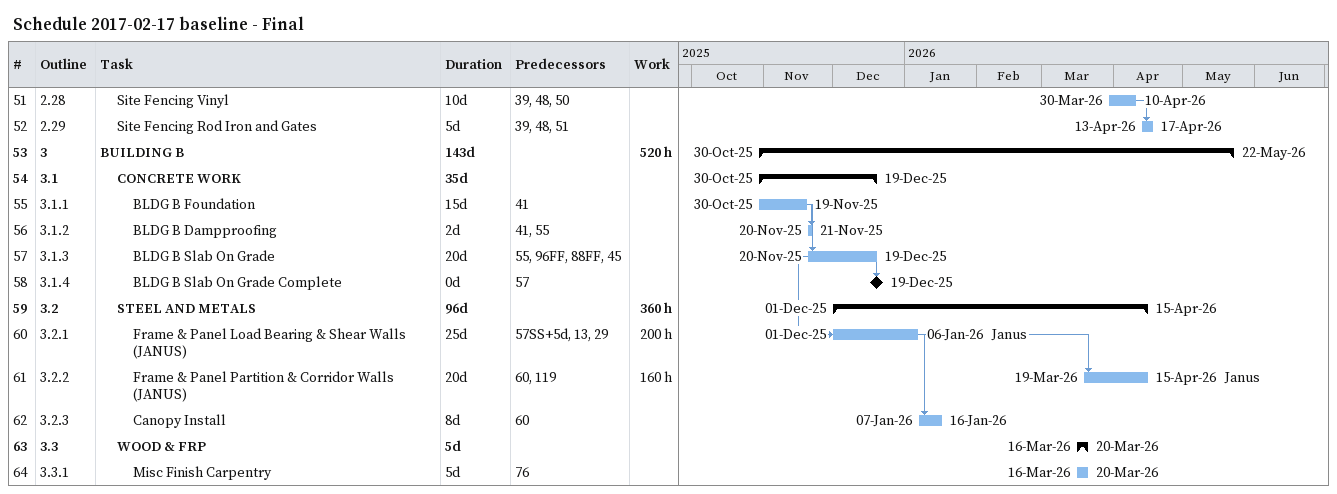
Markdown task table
Schedule 2017-02-17 baseline - Final

| ID | WBS | Task | Duration | Start | Finish | Predecessors | Resources | Work (h) |
|---|---|---|---|---|---|---|---|---|
| 51 | 2.28 | Site Fencing Vinyl | 10d | 2026-03-30 | 2026-04-10 | 39, 48, 50 |  |  |
| 52 | 2.29 | Site Fencing Rod Iron and Gates | 5d | 2026-04-13 | 2026-04-17 | 39, 48, 51 |  |  |
| 53 | 3 | **BUILDING B** | 143d | 2025-10-30 | 2026-05-22 |  |  | 520 |
| 54 | 3.1 | **CONCRETE WORK** | 35d | 2025-10-30 | 2025-12-19 |  |  |  |
| 55 | 3.1.1 | BLDG B Foundation | 15d | 2025-10-30 | 2025-11-19 | 41 |  |  |
| 56 | 3.1.2 | BLDG B Dampproofing | 2d | 2025-11-20 | 2025-11-21 | 41, 55 |  |  |
| 57 | 3.1.3 | BLDG B Slab On Grade | 20d | 2025-11-20 | 2025-12-19 | 55, 96FF, 88FF, 45 |  |  |
| 58 | 3.1.4 | BLDG B Slab On Grade Complete | 0d | 2025-12-19 | 2025-12-19 | 57 |  |  |
| 59 | 3.2 | **STEEL AND METALS** | 96d | 2025-12-01 | 2026-04-15 |  |  | 360 |
| 60 | 3.2.1 | Frame & Panel Load Bearing & Shear Walls (JANUS) | 25d | 2025-12-01 | 2026-01-06 | 57SS+5d, 13, 29 | Janus | 200 |
| 61 | 3.2.2 | Frame & Panel Partition & Corridor Walls (JANUS) | 20d | 2026-03-19 | 2026-04-15 | 60, 119 | Janus | 160 |
| 62 | 3.2.3 | Canopy Install | 8d | 2026-01-07 | 2026-01-16 | 60 |  |  |
| 63 | 3.3 | **WOOD & FRP** | 5d | 2026-03-16 | 2026-03-20 |  |  |  |
| 64 | 3.3.1 | Misc Finish Carpentry | 5d | 2026-03-16 | 2026-03-20 | 76 |  |  |
